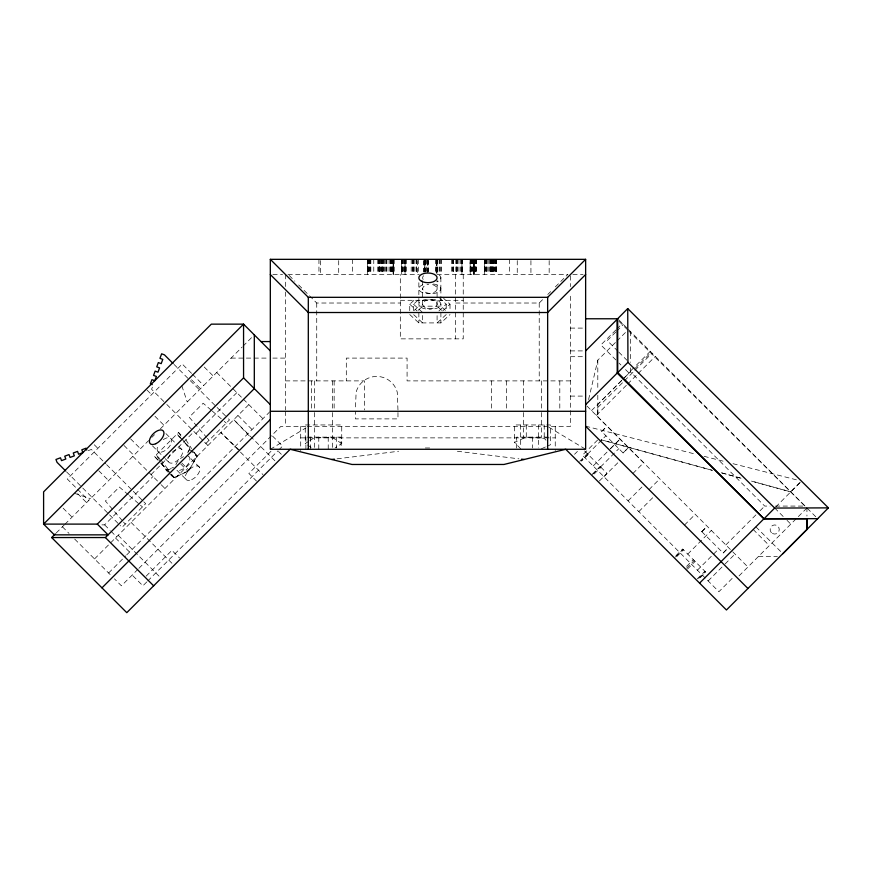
<?xml version="1.0" encoding="UTF-8"?>
<svg xmlns="http://www.w3.org/2000/svg" width="872" height="872" viewBox="0 0 872 872"><rect width="100%" height="100%" fill="white"/><g stroke="black" fill="none" stroke-linecap="round" stroke-linejoin="round"><path stroke-width="0.65" stroke-dasharray="4.36 3.27" d="M632.909 473.485L643.645 462.738L597.8 416.87L597.8 404.368L623.687 378.481M588.578 399.561L597.8 360.158L615.992 341.966M152.393 387.124L151.586 389.261L165.865 403.54M188.036 451.816L189.9 448.448L183.393 441.287M160.775 463.315L174.564 477.758L189.126 470.324L197.192 455.74L192.309 450.366M187.698 452.862L189.78 449.505L183.785 440.447M169.037 473.169L173.593 477.725L188.036 471.349L197.072 456.797L193.682 451.685M775.688 507.035L801.444 481.104M623.099 452.928L628.472 447.554L623.131 452.971L601.636 431.477L607.086 426.168M701.764 531.593L707.236 526.361M723.171 552.99L728.393 547.529M799.657 482.881L790.697 491.852L751.479 481.082M56.19 533.01L64.332 524.868M64.92 524.279L148.556 440.643M151.815 437.384L154.497 434.703M160.383 428.817L242.089 347.111M243.026 346.173L253.349 335.851M158.115 460.383L154.573 456.492L178.553 432.523L184.014 437.984M151.063 474.586L194.042 431.607M101.937 524.868L104.629 524.868L152.982 476.504M195.96 433.526L236.846 392.64M205.847 443.521L229.489 419.879L227.581 417.971M94.536 558.919L248.825 404.619M108.608 573.002L125.753 555.856M126.702 554.908L269.394 412.216M137.94 569.285L121.415 585.81L114.45 578.845M138.91 568.326L280.74 426.484L306.159 426.484M146.136 576.141L171.915 550.352L179.556 557.993M270.963 451.315L248.858 473.42L256.499 481.061M146.758 581.951L142.91 585.81L132.163 575.062M147.728 580.992L277.776 450.944M278.746 449.974L282.593 446.126L271.846 435.379M455.642 303.02L539.223 303.02L543.975 298.268M547.769 294.464L550.614 291.619M555.366 286.866L567.716 274.527M615.806 332.047L607.272 340.581L617.921 351.231M616.755 331.098L623.393 324.471M616.951 341.007L625.573 332.385M591.51 410.592L621.845 380.268M622.793 379.32L630.38 371.734L764.711 506.076L770.085 506.076M624.646 377.522L630.391 371.766L630.38 367.712M635.099 368.409L651.221 352.288M597.8 407.442L623.513 381.729M624.461 380.77L633.988 371.254M634.936 370.295L652.082 353.16M596.295 415.377L626.75 384.923M627.709 383.974L637.225 374.459M638.173 373.51L655.308 356.375M574.55 454.279L577.417 451.413M601.636 431.477L607.01 426.103M597.582 440.044L582.409 455.217L718.92 591.717L734.039 576.501M579.717 461.353L587.281 453.636M587.673 454.04L605.942 435.771M593.156 465.953L608.329 450.791M610.171 448.949L620.014 439.096L609.277 449.843M592.535 474.172L600.176 466.531M592.6 474.237L600.241 466.596M600.568 466.923L618.837 448.666M594.214 473.943L600.961 467.327M599.369 481.006L607.01 473.365L584.622 450.977M603.904 476.701L618.117 462.487M628.08 500.877L643.242 485.715M649.03 489.595L659.766 478.859M638.816 511.624L654.937 495.503M684.487 525.053L695.224 514.317M675.931 555.66L682.613 548.979L705.786 572.141L699.104 578.834M675.397 557.034L683.038 549.393M676.825 556.554L683.506 549.861M701.862 531.735L707.116 526.241M687.757 554.112L711.345 530.438M686.624 566.353L693.316 559.671M686.558 568.195L694.199 560.554M687.452 569.089L695.093 561.448M697.382 570.19L718.92 548.739M725.842 544.935L756.177 514.611M759.97 510.818L764.711 506.076M697.251 578.899L704.892 571.258M701.742 531.615L723.15 553.022L728.512 547.649M698.679 578.409L705.372 571.727M708.129 580.926L724.24 564.816M725.144 563.922L734.976 554.069M739.042 575.891L797.379 517.554M798.327 516.606L806.927 508.005M615.85 330.008L600.884 344.941L615.839 359.896M616.787 329.071L622.401 323.468M650.283 351.351L628.723 372.78L624.472 368.518M409.742 310.672L409.742 304.23L416.129 298.377M413.546 310.672L413.546 304.23L419.923 298.377M414.298 310.356L418.854 306.17L440.894 306.17L445.45 310.356M418.102 310.356L422.658 306.17L422.658 288.774M438.921 310.933L446.213 304.23L439.826 298.377M442.714 310.933L450.007 304.23L443.63 298.377M446.213 314.541L437.09 322.913L437.09 312.601M409.742 314.541L418.854 322.913L440.894 322.913L450.007 314.541M308.688 441.352L305.265 443.576L305.265 424.958L341.737 424.958L341.737 443.576L335.164 447.848M309.833 440.611L314.389 437.657L332.624 437.657L341.737 443.576M270.32 449.276L306.007 427.869M167.271 470.466L171.751 468.188M520.682 448.797L514.502 442.366L526.274 437.123L544.215 438.354L545.981 440.197M541.403 448.775L545.905 446.78M547.027 446.279L550.396 444.785L550.396 424.958L514.502 424.958L514.502 442.366M161.189 462.705L166.301 470.433L173.528 467.25M88.214 450.628L91.418 449.429L105.697 463.708M337.05 458.825L398.58 451.26M425.307 447.979L430.67 447.979M272.882 274.527L282.55 274.527M287.989 274.527L419.203 274.527M437.014 274.527L567.966 274.527M572.839 274.527L583.074 274.527M400.313 300.295L463.239 300.295M298.682 284.97L316.732 303.02L400.313 303.02M570.441 328.101L585.635 328.101M570.441 350.904L584.371 350.904M570.441 356.703L585.635 356.703M231.102 358.098L252.738 358.098M254.09 358.098L268.968 358.098M272.849 358.098L285.515 358.098M285.515 380.89L364.54 380.89L364.54 409.96M570.441 380.89L407.082 380.89L407.082 358.098L346.304 358.098L346.304 380.89M570.441 396.095L585.635 396.095M307.227 426.484L570.441 426.484L570.441 293.373M307.184 437.123L341.115 437.123L341.115 447.925M548.237 437.123L516.66 437.123L516.66 449.276M300.709 437.875L555.246 437.875M775.459 506.076L804.998 506.076M758.575 556.358L777.377 556.358M457.386 451.26L518.894 458.825M585.603 426.168L696.172 454.323M704.053 456.307L725.112 461.67M733.014 463.697L797.499 480.091M751.511 481.115L790.741 491.884M74.403 493.301L90.525 498.675M548.793 427.171L585.635 449.276M307.467 445.003L311.849 447.848M211.198 410.145L203.165 403.224L189.191 417.198L206.479 437.286M212.201 411.006L223.254 420.511M224.257 421.372L226.262 423.105M128.391 494.816L119.355 487.034L105.381 501.008L122.669 521.096M129.394 495.678L139.444 504.321M140.447 505.193L142.452 506.915M441.657 310.356L437.09 306.17L437.09 280.272M413.546 304.23L422.658 312.601L422.658 322.913L413.546 314.541M409.742 304.23L417.034 310.933M239.506 450.312L220.889 432.567L262.941 474.608M618.946 321.288L627.633 329.921M628.592 330.87L815.767 516.747M755.937 526.928L781.933 552.739M618.651 319.73L627.655 328.733M628.439 329.518L806.938 508.005L806.938 516.061M618.793 352.103L627.055 360.365M774.696 508.005L783.23 516.54M787.024 520.333L790.806 524.127M619.022 363.079L620.908 364.965M753.201 529.489L769.322 545.61M587.052 406.123L747.914 567.007M289.188 275.476L294.889 281.176M216.703 372.497L242.383 398.177M243.299 399.093L262.908 418.702M204.255 367.036L213.215 375.985M278.462 451.445L281.329 454.312M237.98 415.475L252.052 429.547M191.557 373.347L182.215 364.006L67.242 478.979L76.583 488.32M192.494 374.284L203.699 385.5M274.876 460.765L233.783 419.672L251.539 438.278M191.524 379.767L200.473 388.727M174.04 364.431L189.333 379.734M190.292 380.683L216.103 406.494M217.063 407.453L226.622 417.012M166.825 404.488L207.95 445.505M147.106 390.155L151.586 394.635M180.559 437.798L176.918 434.147L182.586 440.393M181.474 438.703L190.685 448.579M191.72 450.268L197.192 455.74M189.78 449.505L197.072 456.797M154.987 416.304L163.947 425.253M165.931 433.613L175.403 443.052M178.967 446.617L181.779 449.429A9.112 4.829 -45 0 1 175.076 462.062A9.112 4.829 -45 0 1 169.157 456.143A9.112 4.829 -45 0 1 181.779 449.429M199.47 467.228L188.581 456.339A9.112 4.829 -45 0 1 186.837 465.724A9.112 4.829 -45 0 1 176.667 469.997L186.673 480.003M181.834 463.043L189.126 470.324M180.744 464.057L188.036 471.349M152.535 445.93L157.723 451.129M157.952 451.391L164.416 457.855M165.244 458.683L168.972 462.411M159.729 458.628L156.088 454.988L160.459 461.604M160.644 459.544L168.187 469.539M154.573 456.492L160.045 461.964M166.301 470.433L168.122 472.253M130.615 438.889L140.468 448.731M124.009 445.494L133.863 455.337M132.838 456.361L160.361 483.884M161.255 484.778L164.961 488.494M94.285 444.764L97.86 448.361M106.646 464.667L132.348 490.369M133.307 491.318L142.823 500.833M143.771 501.792L145.679 503.689L122.036 527.331L120.129 525.424M98.754 470.738L108.608 480.592M131.062 522.393L172.155 563.486M66.588 471.883L108.651 513.946M109.61 514.905L119.17 524.464M77.521 489.257L88.726 500.474M77.63 493.661L86.579 502.621M118.178 535.277L159.26 576.381M104.629 524.868L110.155 530.394M111.071 531.321L116.608 536.847M115.486 537.97L129.557 552.041M63.122 508.169L72.071 517.129M62.403 526.797L69.019 533.413M74.687 539.081L111.071 575.466M161.865 463.784L170.498 473.289M171.315 474.183L174.564 477.758M207.34 438.289L209.073 440.295M123.53 522.099L125.263 524.105M185.834 439.804L191.655 448.611M178.553 432.523L183.044 439.314M171.566 474.651L173.593 477.725M181.856 385.86L187.229 401.97M630.369 331.447L630.391 362.36M597.8 360.158L597.8 389.631M597.8 395.267L597.8 416.87M570.441 275.868L570.441 286.637M559.802 380.89L559.802 409.96M555.246 426.484L555.246 450.584M549.164 260.597L549.164 274.527M544.215 424.958L544.215 438.354M541.567 380.89L541.534 411.29M541.534 412.532L541.567 437.123M539.223 303.02L539.223 380.89M538.624 424.958L538.624 447.925M532.443 437.123L532.443 447.925M530.928 260.597L530.928 274.527M526.274 424.958L526.274 437.123M523.364 380.89L523.331 411.29M523.364 412.532L523.331 437.123M520.682 424.958L520.682 447.478M517.249 260.597L517.249 274.527M509.651 259.333L509.651 274.527M506.61 380.89L506.61 409.96M496.55 259.333L496.55 274.527M496.31 259.333L496.408 274.527M496.201 259.333L496.201 274.527M496.015 259.333L496.026 274.527M495.427 259.333L495.427 274.527M495.296 259.333L495.209 274.527M494.5 259.333L494.522 274.527M493.955 259.333L493.955 274.527M493.65 259.333L493.639 274.527M493.138 259.333L493.072 274.527M492.974 259.333L492.898 274.527M492.68 259.333L492.658 274.527M492.495 259.333L492.495 274.527M492.157 259.333L492.179 274.527M491.83 259.333L491.732 274.527M491.59 259.333L491.59 274.527M491.405 259.333L491.405 274.527M491.416 380.89L491.416 409.96M491.143 259.333L491.154 274.527M490.773 259.333L490.642 274.527M490.533 259.333L490.533 274.527M490.347 259.333L490.315 274.527M490.195 259.333L490.195 274.527M489.236 259.333L489.236 274.527M488.102 259.333L488.102 274.527M487.012 259.333L487.012 274.527M486.467 259.333L486.467 274.527M486.293 259.333L486.293 274.527M485.606 259.333L485.704 274.527M485.05 259.333L485.05 274.527M484.385 259.333L484.385 274.527M476.286 259.333L476.286 274.527M476.112 259.333L476.145 274.527M475.774 259.333L475.752 274.527M475.665 259.333L475.665 274.527M475.338 259.333L475.196 274.527M475.011 259.333L475.011 274.527M474.782 259.333L474.782 274.527M474.542 259.333L474.542 274.527M473.921 274.527L473.921 259.333L473.79 274.527M473.572 259.333L473.572 274.527M473.507 274.527L473.387 259.333L473.333 274.527M472.471 259.333L472.526 274.527M472.134 259.333L472.134 274.527M471.665 259.333L471.665 274.527M471.054 259.333L471.054 274.527M470.935 259.333L470.935 274.527M470.509 259.333L470.509 274.527M470.4 259.333L470.4 274.527M470.237 274.527L470.106 259.333L469.954 274.527M463.239 274.527L463.239 338.859L400.313 338.859L400.313 274.527M462.367 259.333L462.367 274.527M462.258 259.333L462.258 274.527M461.386 259.333L461.386 274.527M460.667 259.333L460.667 274.527M458.955 259.333L458.955 274.527M457.724 259.333L457.724 274.527M456.993 259.333L456.993 274.527M456.459 259.333L456.459 274.527M456.121 259.333L456.121 274.527M456.012 259.333L456.012 274.527M455.642 274.527L455.642 338.859M453.625 259.333L453.625 274.527M453.451 259.333L453.451 274.527M453.004 259.333L453.004 274.527M452.361 259.333L452.361 274.527M451.609 259.333L451.609 274.527M450.007 304.23L450.007 310.672M446.213 304.23L446.213 310.672M441.592 259.333L441.592 274.527M440.872 277.481L440.872 288.414M440.894 288.774L440.894 306.17M440.894 312.601L440.894 322.913M440.84 259.333L440.84 274.527M439.902 259.333L439.902 274.527M439.194 259.333L439.096 274.527M437.482 259.333L437.482 273.252M437.243 259.333L437.243 273.252M437.014 273.252L436.872 259.333L436.763 273.252M436.501 259.333L436.501 273.252M436.011 259.333L436.055 273.252M435.935 259.333L435.782 271.988M428.185 260.597L428.185 271.988M428.108 259.333L428.076 271.988M427.825 260.597L427.825 271.988M427.749 260.597L427.749 271.988M427.433 260.597L427.433 271.988M427.291 260.597L427.291 271.988M427.215 260.597L427.215 271.988M426.484 259.333L426.484 271.988M425.7 260.597L425.7 271.988M425.165 260.597L425.165 271.988M424.904 259.333L424.871 271.988L424.729 259.333M424.544 260.597L424.544 271.988M424.108 260.597L424.108 271.988M423.334 260.597L423.334 271.988M422.68 280.631L422.68 289.123M418.854 282.702L418.854 297.788M418.854 298.442L418.854 306.17M418.854 312.601L418.854 322.913M418.582 259.333L418.582 273.252M417.394 260.597L417.394 274.527M416.74 259.333L416.74 274.527M416.598 259.333L416.598 274.527M416.14 259.333L416.14 274.527M414.789 259.333L414.789 274.527M413.557 259.333L413.557 274.527M413.186 259.333L413.186 274.527M412.936 259.333L412.936 274.527M412.434 259.333L412.434 274.527M411.203 259.333L411.203 274.527M406.516 259.333L406.516 274.527M405.698 259.333L405.698 274.527M405.24 259.333L405.24 274.527M405.055 274.527L405.055 259.333L404.935 274.527M404.848 259.333L404.848 274.527M404.652 259.333L404.652 274.527M404.118 259.333L404.118 274.527M403.311 259.333L403.311 274.527M402.581 259.333L402.515 274.527M402.384 259.333L402.384 274.527M402.047 259.333L401.992 274.527M401.796 259.333L401.796 274.527M397.97 410.036L397.261 392.215A21.299 21.299 0 0 0 356.114 392.215L355.416 410.036M397.97 412.554L397.97 418.887L355.416 418.887L355.416 411.29M394.013 259.333L394.013 274.527M393.893 259.333L393.893 274.527M392.673 259.333L392.673 274.527M392.302 259.333L392.302 274.527M391.953 259.333L391.953 274.527M391.517 259.333L391.517 274.527M391.114 259.333L391.114 274.527M390.983 259.333L390.983 274.527M390.591 259.333L390.591 274.527M390.144 259.333L390.144 274.527M389.054 259.333L389.054 274.527M386.896 259.333L386.896 274.527M386.699 259.333L386.699 274.527M385.566 259.333L385.566 274.527M384.585 259.333L384.585 274.527M383.745 259.333L383.745 274.527M383.059 259.333L383.059 274.527M382.427 259.333L382.427 274.527M382.328 259.333L382.328 274.527M382.034 259.333L382.143 274.527M381.838 259.333L381.838 274.527M381.5 259.333L381.5 274.527M380.715 259.333L380.715 274.527M379.93 259.333L379.93 274.527M379.734 259.333L379.734 274.527M379.451 259.333L379.451 274.527M379.32 259.333L379.32 274.527M379.102 259.333L379.102 274.527M378.96 259.333L378.96 274.527M378.426 259.333L378.426 274.527M377.74 259.333L377.74 274.527M373.772 259.333L373.772 274.527M370.84 259.333L370.84 274.527M370.437 259.333L370.437 274.527M369.979 259.333L369.913 274.527M369.128 259.333L369.128 274.527M368.921 259.333L369.02 274.527M368.398 259.333L368.365 274.527M368.344 259.333L368.344 274.527M367.864 259.333L367.81 274.527M367.69 259.333L367.69 274.527M352.375 259.333L352.375 274.527M338.707 260.597L338.707 274.527M336.396 437.123L336.396 447.925M334.14 380.89L334.14 409.96M332.613 380.89L332.624 411.29M332.624 412.532L332.624 449.276M328.221 437.123L328.221 449.276M320.471 260.597L320.471 274.527M318.945 259.333L318.945 274.527M318.781 437.123L318.781 449.276M316.732 303.02L316.732 380.89M314.389 380.89L314.389 411.29M314.389 412.532L314.389 449.276M311.348 380.89L311.348 409.96M310.606 437.123L310.606 449.276M305.898 437.123L305.898 449.276M300.709 426.484L300.709 450.595M285.515 274.527L285.515 286.637M285.515 292.033L285.515 409.96M285.515 411.29L285.515 426.484M163.293 439.608A9.112 4.829 -45 0 1 171.653 441.548A9.112 4.829 -45 0 1 161.712 452.067A9.112 4.829 -45 0 1 158.562 444.6M432.534 284.588A9.112 4.829 0 0 1 434.965 291.88A9.112 4.829 0 0 1 420.991 291.88A9.112 4.829 0 0 1 423.421 284.588M433.482 284.021A9.112 4.829 0 0 1 439.608 291.237A9.112 4.829 0 0 1 424.719 291.826A9.112 4.829 0 0 1 428.773 284.207M175.882 464.656A9.112 4.829 -45 0 1 183.556 456.656M439.314 275.127A9.112 4.829 0 0 1 436.905 281.841M423.171 279.432A9.112 4.829 0 0 1 423.563 275.748M588.011 454.367L581.319 461.048L588.077 454.432M712.25 470.302L601.102 439.782L712.282 470.335M741.015 478.205L720.098 472.461L741.047 478.238M484.69 274.527L484.69 259.333L484.592 274.527M474.314 274.527L474.314 259.333L474.226 274.527M461.931 274.527L461.931 259.333L461.833 274.527M436.327 273.252L436.327 259.333L436.218 273.252M401.709 274.527L401.709 259.333L401.6 274.527M393.621 274.527L393.664 259.333L393.566 274.527M393.087 274.527L393.087 259.333L393.032 274.527M367.515 274.527L367.515 259.333L367.417 274.527M772.418 533.446A4.556 4.556 0 0 0 779.252 529.489A4.556 4.556 0 0 0 772.418 525.543A4.556 4.556 0 0 0 772.418 533.446M427.215 308.416A9.112 4.829 0 0 0 440.894 304.23A9.112 4.829 0 0 0 427.215 300.044A9.112 4.829 0 0 0 427.215 308.416M421.525 307.653A9.112 4.829 0 0 0 436.785 305.483A9.112 4.829 0 0 0 425.612 299.565A9.112 4.829 0 0 0 421.525 307.653M191.687 479.676A9.112 4.829 -45 0 0 199.361 467.065A9.112 4.829 -45 0 0 186.826 472.755A9.112 4.829 -45 0 0 191.687 479.676"/><path stroke-width="1.31" d="M55.274 533.915L51.655 537.544L126.789 612.667L290.191 449.276L351.994 464.471L503.951 464.471L565.732 449.276L726.441 609.986L806.938 529.489L806.938 518.753L763.948 518.753L617.725 372.529L617.692 318.771L585.635 318.771M782.893 553.698L828.4 507.875L627.72 308.59L617.016 319.381L617.234 373.129L763.97 518.84L817.696 518.655M617.234 373.129L627.949 362.349L627.72 308.59M763.97 518.84L774.674 508.06L828.4 507.875M585.635 350.904L617.692 318.771M97.326 524.105L243.561 377.87L243.561 324.144L211.329 324.144L43.6 491.873L43.6 524.105L54.347 534.852L108.074 534.852L97.326 524.105L43.6 524.105L243.561 324.144L270.32 350.904M51.655 537.544L105.381 537.544L254.308 388.618L254.308 334.892M101.97 587.848L270.32 419.497M270.32 259.333L308.307 297.319L547.649 297.319L585.635 259.333L585.635 449.276L270.32 449.276L270.32 259.333L585.635 259.333M585.635 274.527L547.649 312.514L308.307 312.514L270.32 274.527M585.635 404.619L617.725 372.529M699.573 583.128L763.948 518.753M331.709 459.479L334.379 459.152M260.99 341.562L270.32 341.562M270.32 411.29L585.635 411.29M521.565 459.152L524.236 459.479M152.24 384.639L150.344 383.92L151.946 379.658L154.791 380.726L156.393 376.453L153.548 375.385L155.14 371.112L157.995 372.18L159.587 367.919L156.742 366.85L158.344 362.578L161.189 363.646L162.792 359.384L159.947 358.316L161.636 353.803L164.481 354.871L173.081 363.482M627.949 362.349L774.674 508.06M585.635 426.201L747.925 588.491M243.561 377.87L270.32 404.619M65.64 470.924L57.029 462.324L55.961 459.479L60.473 457.789L61.541 460.634L65.803 459.032L64.735 456.187L69.008 454.585L70.076 457.429L74.338 455.838L73.27 452.993L77.543 451.391L78.611 454.236L82.884 452.633L81.815 449.788L86.077 448.186L86.797 450.083M105.381 537.544L153.657 585.81M806.927 518.753L806.927 529.489M547.649 297.319L547.649 449.276M308.307 297.319L308.307 449.276M155.805 443.706A9.112 4.829 -45 0 0 163.38 431.084A9.112 4.829 -45 0 0 150.834 436.872A9.112 4.829 -45 0 0 155.805 443.706M421.525 281.264A9.112 4.829 0 0 0 436.785 279.095A9.112 4.829 0 0 0 425.612 273.176A9.112 4.829 0 0 0 421.525 281.264"/></g></svg>
